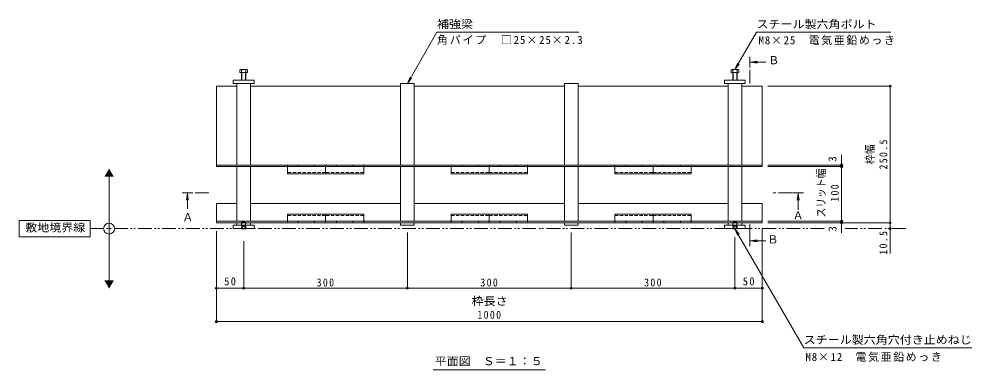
# Model space of a CAD drawing. Units: millimetres at full size, sheet at 1:5. Extents: x -1638 to 1950, y -1351 to 1333.
# Drawn here: x -1638 to 108, y 27 to 670 of the extents above; entities that cross this region are included whole.
import ezdxf
from ezdxf.enums import TextEntityAlignment as Align

# ---------------------------------------------------------------- set-up
doc = ezdxf.new("R2010")
doc.units = ezdxf.units.MM
doc.header["$LTSCALE"] = 5
doc.header["$PDMODE"] = 32
doc.header["$PDSIZE"] = 4
for name, pattern in [('CHAIN1', [8, 5, -1, 1, -1]), ('DASHED1', [1.8, 1.2, -0.6]), ('DOUBLE_CHAIN1', [8.8, 5, -1, 0.6, -0.6, 0.6, -1])]:
    doc.linetypes.add(name, pattern=pattern)
for name, color, linetype, lineweight in [('E-1_躯体', 7, 'Continuous', 5), ('E-3_寸法', 4, 'Continuous', 5), ('E-4_文字', 7, 'Continuous', 5), ('E-5_建具', 7, 'Continuous', 5), ('E-8_ハッチ', 7, 'Continuous', 5), ('E-9_記号', 2, 'Continuous', 5), ('E-A_インテリア', 7, 'Continuous', 5), ('E-B_衛生陶器', 134, 'Continuous', 5), ('E-C_鉄骨', 5, 'DASHED1', 5)]:
    doc.layers.add(name, color=color, linetype=linetype, lineweight=lineweight)
doc.styles.add('ＭＳ ゴシック', font='')
doc.styles.get('ＭＳ ゴシック').set_extended_font_data('MS Gothic')

msp = doc.modelspace()

# ---------------------------------------------------------------- linework, layer by layer
at = {"layer": 'E-1_躯体'}
msp.add_line((-1473.187, 186.279), (-1473.187, 386.279), dxfattribs=at)
at = {"layer": 'E-1_躯体', "color": 2, "linetype": 'DOUBLE_CHAIN1'}
msp.add_line((-1508.164, 286.279), (-162.253, 286.279), dxfattribs=at)
at = {"layer": 'E-1_躯体'}
msp.add_lwpolyline([(-1638.164, 271.279), (-1508.164, 271.279), (-1508.164, 301.279), (-1638.164, 301.279)], close=True, dxfattribs=at)
msp.add_circle((-1473.187, 286.279), 10, dxfattribs=at)
for points in [[(-1481.847, 381.279), (-1464.527, 381.279), (-1473.187, 396.279)], [(-1481.847, 191.279), (-1464.527, 191.279), (-1473.187, 176.279)]]:
    msp.add_solid(points, dxfattribs=at)
at = {"layer": 'E-3_寸法'}
for p, q in [((-1239.182, 547.279), (-1276.682, 547.279)), ((-1276.682, 547.279), (-1276.682, 399.779)), ((-939.182, 547.279), (-1214.182, 547.279)), ((-639.182, 547.279), (-914.182, 547.279)), ((-339.182, 547.279), (-614.182, 547.279)), ((-314.182, 547.279), (-276.682, 547.279)), ((-276.682, 399.779), (-276.682, 547.279)), ((-339.182, 402.779), (-1276.682, 402.779)), ((-339.182, 402.779), (-276.682, 402.779)), ((-1276.682, 399.779), (-276.682, 399.779)), ((-1276.682, 296.779), (-1276.682, 332.279)), ((-1276.682, 332.279), (-1239.182, 332.279)), ((-1214.182, 332.279), (-939.182, 332.279)), ((-914.182, 332.279), (-639.182, 332.279)), ((-614.182, 332.279), (-339.182, 332.279)), ((-314.182, 332.279), (-276.682, 332.279)), ((-276.682, 332.279), (-276.682, 296.779)), ((-1276.682, 299.779), (-276.682, 299.779)), ((-1276.682, 296.779), (-276.682, 296.779))]:
    msp.add_line(p, q, dxfattribs=at)
at = {"layer": 'E-4_文字'}
for p, q in [((-40.81, 547.279), (-266.682, 547.279)), ((-42.31, 547.279), (-42.31, 296.779)), ((-131.299, 421.244), (-131.299, 278.598)), ((-129.799, 402.779), (-266.682, 402.779)), ((-129.799, 399.779), (-266.682, 399.779)), ((-129.799, 299.779), (-266.682, 299.779)), ((-40.81, 296.779), (-266.682, 296.779)), ((-42.31, 296.779), (-42.31, 240.341)), ((-1276.682, 114.374), (-1276.682, 281.779)), ((-276.682, 114.374), (-276.682, 286.779)), ((-1226.682, 175.56), (-1226.682, 263.521)), ((-926.682, 175.56), (-926.682, 279.21)), ((-626.682, 175.56), (-626.682, 279.21)), ((-326.682, 175.56), (-326.682, 270.803)), ((-1276.682, 177.06), (-1226.682, 177.06)), ((-1226.682, 177.06), (-926.682, 177.06)), ((-926.682, 177.06), (-626.682, 177.06)), ((-626.682, 177.06), (-326.682, 177.06)), ((-326.682, 177.06), (-276.682, 177.06)), ((-1276.682, 115.874), (-276.682, 115.874))]:
    msp.add_line(p, q, dxfattribs=at)
for p in [(-42.31, 547.279), (-131.299, 402.779), (-131.299, 399.779), (-131.299, 299.779), (-131.299, 296.779), (-42.31, 296.779), (-42.31, 286.279), (-1276.682, 177.06), (-1226.682, 177.06), (-926.682, 177.06), (-626.682, 177.06), (-326.682, 177.06), (-276.682, 177.06), (-1276.682, 115.874), (-276.682, 115.874)]:
    msp.add_point(p, dxfattribs=at)
at = {"layer": 'E-5_建具'}
for p, q in [((-926.682, 552.279), (-872.549, 646.04)), ((-872.549, 646.04), (-612.768, 646.04)), ((-326.682, 577.579), (-287.156, 646.041)), ((-287.156, 646.041), (-40.782, 646.041)), ((-326.682, 577.579), (-321.899, 589.128)), ((-326.682, 577.579), (-319.073, 587.496)), ((-926.682, 552.279), (-921.899, 563.828)), ((-926.682, 552.279), (-919.073, 562.196)), ((-326.682, 285.764), (-200.757, 67.654)), ((-326.682, 285.764), (-321.899, 274.215)), ((-326.682, 285.764), (-319.073, 275.847)), ((-200.757, 67.654), (107.505, 67.654)), ((-879.364, 27.234), (-674, 27.234))]:
    msp.add_line(p, q, dxfattribs=at)
at = {"layer": 'E-5_建具', "color": 4, "linetype": 'CHAIN1'}
for p, q in [((-299.342, 552.279), (-299.342, 601.279)), ((-1290.42, 351.779), (-1329.688, 351.779)), ((-221.818, 351.779), (-261.818, 351.779)), ((-299.342, 294.301), (-299.342, 253.783))]:
    msp.add_line(p, q, dxfattribs=at)
at = {"layer": 'E-5_建具', "color": 4}
for p, q in [((-298.342, 591.279), (-285.949, 592.911)), ((-298.342, 591.279), (-285.949, 589.648)), ((-298.342, 591.279), (-270.342, 591.279)), ((-1329.688, 350.779), (-1331.32, 338.386)), ((-1329.688, 350.779), (-1328.057, 338.386)), ((-1329.688, 350.779), (-1329.688, 322.779)), ((-210.923, 350.779), (-212.555, 338.386)), ((-210.923, 350.779), (-209.292, 338.386)), ((-210.923, 350.779), (-210.923, 320.71)), ((-298.342, 263.783), (-285.949, 265.414)), ((-298.342, 263.783), (-270.342, 263.783)), ((-298.342, 263.783), (-285.949, 262.151))]:
    msp.add_line(p, q, dxfattribs=at)
at = {"layer": 'E-5_建具', "color": 2, "linetype": 'DOUBLE_CHAIN1'}
msp.add_line((-13.359, 286.279), (-124.912, 286.279), dxfattribs=at)
at = {"layer": 'E-5_建具', "color": 4}
for points in [[(-298.342, 601.279), (-300.342, 601.279), (-298.342, 581.279), (-300.342, 581.279)], [(-1319.688, 350.779), (-1319.688, 352.779), (-1339.688, 350.779), (-1339.688, 352.779)], [(-200.923, 352.779), (-220.923, 352.779), (-200.923, 350.779), (-220.923, 350.779)], [(-300.342, 253.783), (-298.342, 253.783), (-300.342, 273.783), (-298.342, 273.783)]]:
    msp.add_solid(points, dxfattribs=at)
at = {"layer": 'E-8_ハッチ'}
for p, q in [((-1245.682, 558.279), (-1245.682, 552.279)), ((-1207.682, 558.279), (-1245.682, 558.279)), ((-307.682, 558.279), (-345.682, 558.279)), ((-345.682, 558.279), (-345.682, 552.279)), ((-345.682, 552.279), (-307.682, 552.279)), ((-307.682, 552.279), (-307.682, 558.279)), ((-1245.682, 286.279), (-1245.682, 292.279)), ((-1207.682, 292.279), (-1245.682, 292.279)), ((-1207.682, 286.279), (-1245.682, 286.279)), ((-1207.682, 292.279), (-1207.682, 286.279)), ((-345.682, 286.279), (-345.682, 292.279)), ((-307.682, 292.279), (-345.682, 292.279))]:
    msp.add_line(p, q, dxfattribs=at)
for points in [[(-1245.682, 552.279), (-1207.682, 552.279), (-1207.682, 558.279)], [(-307.682, 292.279), (-307.682, 286.279), (-345.682, 286.279)]]:
    msp.add_lwpolyline(points, dxfattribs=at)
at = {"layer": 'E-9_記号'}
for p, q in [((-1233.882, 576.979), (-1233.882, 572.279)), ((-1220.819, 577.579), (-1232.019, 577.579)), ((-1230.682, 576.979), (-1230.682, 558.279)), ((-1222.682, 558.279), (-1222.682, 576.979)), ((-1219.482, 572.279), (-1219.482, 576.979)), ((-333.882, 576.979), (-333.882, 572.279)), ((-320.819, 577.579), (-332.019, 577.579)), ((-330.682, 576.979), (-330.682, 558.279)), ((-322.682, 558.279), (-322.682, 576.979)), ((-319.482, 572.279), (-319.482, 576.979)), ((-1233.882, 572.279), (-1219.482, 572.279)), ((-1229.982, 572.279), (-1229.982, 558.279)), ((-1223.382, 558.279), (-1223.382, 572.279)), ((-333.882, 572.279), (-319.482, 572.279)), ((-329.982, 572.279), (-329.982, 558.279)), ((-323.382, 558.279), (-323.382, 572.279)), ((-1229.982, 285.764), (-1230.498, 286.279)), ((-1229.982, 286.279), (-1229.982, 285.764)), ((-1229.982, 285.764), (-1223.382, 285.764)), ((-1223.382, 286.279), (-1223.382, 285.764)), ((-1222.867, 286.279), (-1223.382, 285.764)), ((-329.982, 285.764), (-330.498, 286.279)), ((-329.982, 286.279), (-329.982, 285.764)), ((-329.982, 285.764), (-323.382, 285.764)), ((-323.382, 286.279), (-323.382, 285.764)), ((-322.867, 286.279), (-323.382, 285.764))]:
    msp.add_line(p, q, dxfattribs=at)
at = {"layer": 'E-9_記号', "linetype": 'DASHED1'}
for p, q in [((-1229.982, 297.764), (-1230.682, 297.064)), ((-1230.682, 297.064), (-1230.682, 286.464)), ((-1230.682, 297.064), (-1222.682, 297.064)), ((-1229.982, 286.279), (-1229.982, 297.764)), ((-1229.982, 297.764), (-1223.382, 297.764)), ((-1223.382, 297.764), (-1223.382, 286.279)), ((-1222.682, 297.064), (-1223.382, 297.764)), ((-1222.682, 286.464), (-1222.682, 297.064)), ((-329.982, 297.764), (-330.682, 297.064)), ((-330.682, 297.064), (-330.682, 286.464)), ((-330.682, 297.064), (-322.682, 297.064)), ((-329.982, 286.279), (-329.982, 297.764)), ((-329.982, 297.764), (-323.382, 297.764)), ((-323.382, 297.764), (-323.382, 286.279)), ((-322.682, 297.064), (-323.382, 297.764)), ((-322.682, 286.464), (-322.682, 297.064)), ((-1230.682, 286.464), (-1222.682, 286.464)), ((-1230.682, 286.464), (-1230.498, 286.279)), ((-1229.182, 290.764), (-1226.682, 292.207)), ((-1229.182, 290.764), (-1224.182, 290.764)), ((-1229.182, 290.764), (-1229.182, 285.764)), ((-1228.682, 290.764), (-1228.682, 285.764)), ((-1224.182, 290.764), (-1226.682, 292.207)), ((-1224.682, 290.764), (-1224.682, 285.764)), ((-1224.182, 290.764), (-1224.182, 285.764)), ((-1222.682, 286.464), (-1222.867, 286.279)), ((-330.682, 286.464), (-322.682, 286.464)), ((-330.682, 286.464), (-330.498, 286.279)), ((-329.182, 290.764), (-326.682, 292.207)), ((-329.182, 290.764), (-324.182, 290.764)), ((-329.182, 290.764), (-329.182, 285.764)), ((-328.682, 290.764), (-328.682, 285.764)), ((-324.182, 290.764), (-326.682, 292.207)), ((-324.682, 290.764), (-324.682, 285.764)), ((-324.182, 290.764), (-324.182, 285.764)), ((-322.682, 286.464), (-322.867, 286.279))]:
    msp.add_line(p, q, dxfattribs=at)
at = {"layer": 'E-9_記号'}
for centre, radius, start, end in [((-1232.282, 575.204), 2.39, 47.9749, 132.0251), ((-1226.682, 564.171), 13.418, 72.65606, 107.34394), ((-1221.082, 575.204), 2.39, 47.9749, 132.0251), ((-332.282, 575.204), 2.39, 47.9749, 132.0251), ((-326.682, 564.171), 13.418, 72.65606, 107.34394), ((-321.082, 575.204), 2.39, 47.9749, 132.0251)]:
    msp.add_arc(centre, radius, start, end, dxfattribs=at)
at = {"layer": 'E-A_インテリア'}
for p, q in [((-1239.182, 399.779), (-1239.182, 299.779)), ((-1214.182, 399.779), (-1214.182, 299.779)), ((-939.182, 399.779), (-939.182, 299.779)), ((-914.182, 399.779), (-914.182, 299.779)), ((-639.182, 399.779), (-639.182, 299.779)), ((-614.182, 399.779), (-614.182, 299.779)), ((-339.182, 399.779), (-339.182, 299.779)), ((-314.182, 399.779), (-314.182, 299.779))]:
    msp.add_line(p, q, dxfattribs=at)
at = {"layer": 'E-B_衛生陶器'}
for p, q in [((-1239.182, 402.779), (-1239.182, 552.279)), ((-1214.182, 552.279), (-1214.182, 402.779)), ((-939.182, 552.279), (-914.182, 552.279)), ((-939.182, 402.779), (-939.182, 552.279)), ((-914.182, 552.279), (-914.182, 402.779)), ((-639.182, 552.279), (-614.182, 552.279)), ((-639.182, 402.779), (-639.182, 552.279)), ((-614.182, 552.279), (-614.182, 402.779)), ((-339.182, 402.779), (-339.182, 552.279)), ((-314.182, 552.279), (-314.182, 402.779)), ((-1239.182, 292.279), (-1239.182, 296.779)), ((-1214.182, 296.779), (-1214.182, 292.279)), ((-914.182, 296.779), (-914.182, 292.279)), ((-614.182, 296.779), (-614.182, 292.279)), ((-339.182, 292.279), (-339.182, 296.779)), ((-314.182, 292.279), (-314.182, 296.779))]:
    msp.add_line(p, q, dxfattribs=at)
for points in [[(-914.182, 292.279), (-939.182, 292.279), (-939.182, 296.779)], [(-614.182, 292.279), (-639.182, 292.279), (-639.182, 296.779)]]:
    msp.add_lwpolyline(points, dxfattribs=at)
at = {"layer": 'E-C_鉄骨'}
for p, q in [((-1146.682, 402.279), (-1146.682, 399.779)), ((-1146.182, 402.779), (-1127.182, 402.779)), ((-1126.682, 402.279), (-1126.682, 399.779)), ((-1096.682, 402.279), (-1096.682, 399.779)), ((-1077.182, 402.779), (-1096.182, 402.779)), ((-1076.682, 402.279), (-1076.682, 399.779)), ((-1076.182, 402.779), (-1057.182, 402.779)), ((-1056.682, 402.279), (-1056.682, 399.779)), ((-1026.682, 402.279), (-1026.682, 399.779)), ((-1007.182, 402.779), (-1026.182, 402.779)), ((-1006.682, 402.279), (-1006.682, 399.779)), ((-846.682, 402.279), (-846.682, 399.779)), ((-846.182, 402.779), (-827.182, 402.779)), ((-826.682, 402.279), (-826.682, 399.779)), ((-796.682, 402.279), (-796.682, 399.779)), ((-777.182, 402.779), (-796.182, 402.779)), ((-776.682, 402.279), (-776.682, 399.779)), ((-776.182, 402.779), (-757.182, 402.779)), ((-756.682, 402.279), (-756.682, 399.779)), ((-726.682, 402.279), (-726.682, 399.779)), ((-707.182, 402.779), (-726.182, 402.779)), ((-706.682, 402.279), (-706.682, 399.779)), ((-546.682, 402.279), (-546.682, 399.779)), ((-546.182, 402.779), (-527.182, 402.779)), ((-526.682, 402.279), (-526.682, 399.779)), ((-496.682, 402.279), (-496.682, 399.779)), ((-477.182, 402.779), (-496.182, 402.779)), ((-476.682, 402.279), (-476.682, 399.779)), ((-476.182, 402.779), (-457.182, 402.779)), ((-456.682, 402.279), (-456.682, 399.779)), ((-426.682, 402.279), (-426.682, 399.779)), ((-407.182, 402.779), (-426.182, 402.779)), ((-406.682, 402.279), (-406.682, 399.779)), ((-1126.682, 399.779), (-1096.682, 399.779)), ((-1056.682, 399.779), (-1026.682, 399.779)), ((-796.682, 399.779), (-826.682, 399.779)), ((-726.682, 399.779), (-756.682, 399.779)), ((-496.682, 399.779), (-526.682, 399.779)), ((-426.682, 399.779), (-456.682, 399.779)), ((-1146.682, 297.279), (-1146.682, 299.779)), ((-1146.182, 296.779), (-1127.182, 296.779)), ((-1096.682, 297.279), (-1096.682, 299.779)), ((-1077.182, 296.779), (-1096.182, 296.779)), ((-1076.682, 297.279), (-1076.682, 299.779)), ((-1076.182, 296.779), (-1057.182, 296.779)), ((-1056.682, 297.279), (-1056.682, 299.779)), ((-1056.682, 299.779), (-1026.682, 299.779)), ((-1026.682, 297.279), (-1026.682, 299.779)), ((-1007.182, 296.779), (-1026.182, 296.779)), ((-1006.682, 297.279), (-1006.682, 299.779)), ((-846.682, 297.279), (-846.682, 299.779)), ((-846.182, 296.779), (-827.182, 296.779)), ((-826.682, 297.279), (-826.682, 299.779)), ((-796.682, 299.779), (-826.682, 299.779)), ((-796.682, 297.279), (-796.682, 299.779)), ((-777.182, 296.779), (-796.182, 296.779)), ((-776.682, 297.279), (-776.682, 299.779)), ((-776.182, 296.779), (-757.182, 296.779)), ((-756.682, 297.279), (-756.682, 299.779)), ((-726.682, 299.779), (-756.682, 299.779)), ((-726.682, 297.279), (-726.682, 299.779)), ((-707.182, 296.779), (-726.182, 296.779)), ((-706.682, 297.279), (-706.682, 299.779)), ((-546.682, 297.279), (-546.682, 299.779)), ((-546.182, 296.779), (-527.182, 296.779)), ((-526.682, 297.279), (-526.682, 299.779)), ((-496.682, 299.779), (-526.682, 299.779)), ((-496.682, 297.279), (-496.682, 299.779)), ((-477.182, 296.779), (-496.182, 296.779)), ((-476.682, 297.279), (-476.682, 299.779)), ((-476.182, 296.779), (-457.182, 296.779)), ((-456.682, 297.279), (-456.682, 299.779)), ((-407.182, 296.779), (-426.182, 296.779)), ((-406.682, 297.279), (-406.682, 299.779))]:
    msp.add_line(p, q, dxfattribs=at)
at = {"layer": 'E-C_鉄骨', "linetype": 'Continuous'}
for p, q in [((-1146.682, 399.779), (-1146.682, 386.779)), ((-1076.682, 386.779), (-1146.682, 386.779)), ((-1076.682, 399.779), (-1076.682, 386.779)), ((-1006.682, 386.779), (-1076.682, 386.779)), ((-1006.682, 399.779), (-1006.682, 386.779)), ((-846.682, 399.779), (-846.682, 386.779)), ((-846.682, 386.779), (-776.682, 386.779)), ((-776.682, 399.779), (-776.682, 386.779)), ((-776.682, 386.779), (-706.682, 386.779)), ((-706.682, 399.779), (-706.682, 386.779)), ((-546.682, 399.779), (-546.682, 386.779)), ((-546.682, 386.779), (-476.682, 386.779)), ((-476.682, 399.779), (-476.682, 386.779)), ((-476.682, 386.779), (-406.682, 386.779)), ((-406.682, 399.779), (-406.682, 386.779)), ((-1076.682, 312.779), (-1146.682, 312.779)), ((-1146.682, 299.779), (-1146.682, 312.779)), ((-1006.682, 312.779), (-1076.682, 312.779)), ((-1076.682, 299.779), (-1076.682, 312.779)), ((-1006.682, 299.779), (-1006.682, 312.779)), ((-846.682, 312.779), (-776.682, 312.779)), ((-846.682, 299.779), (-846.682, 312.779)), ((-776.682, 312.779), (-706.682, 312.779)), ((-776.682, 299.779), (-776.682, 312.779)), ((-706.682, 299.779), (-706.682, 312.779)), ((-546.682, 312.779), (-476.682, 312.779)), ((-546.682, 299.779), (-546.682, 312.779)), ((-476.682, 312.779), (-406.682, 312.779)), ((-476.682, 299.779), (-476.682, 312.779)), ((-406.682, 299.779), (-406.682, 312.779))]:
    msp.add_line(p, q, dxfattribs=at)
at = {"layer": 'E-C_鉄骨'}
for points in [[(-1006.682, 389.079), (-1076.682, 389.079), (-1146.682, 389.079)], [(-846.682, 389.079), (-776.682, 389.079), (-706.682, 389.079)], [(-546.682, 389.079), (-476.682, 389.079), (-406.682, 389.079)], [(-1006.682, 310.479), (-1076.682, 310.479), (-1146.682, 310.479)], [(-1126.682, 297.279), (-1126.682, 299.779), (-1096.682, 299.779)], [(-846.682, 310.479), (-776.682, 310.479), (-706.682, 310.479)], [(-546.682, 310.479), (-476.682, 310.479), (-406.682, 310.479)], [(-426.682, 297.279), (-426.682, 299.779), (-456.682, 299.779)]]:
    msp.add_lwpolyline(points, dxfattribs=at)
for centre, start, end in [((-1146.182, 402.279), 90, 180), ((-1127.182, 402.279), 0, 90), ((-1096.182, 402.279), 90, 180), ((-1076.182, 402.279), 90, 180), ((-1057.182, 402.279), 0, 90), ((-1026.182, 402.279), 90, 180), ((-1007.182, 402.279), 0, 90), ((-846.182, 402.279), 90, 180), ((-827.182, 402.279), 0, 90), ((-796.182, 402.279), 90, 180), ((-777.182, 402.279), 0, 90), ((-757.182, 402.279), 0, 90), ((-726.182, 402.279), 90, 180), ((-707.182, 402.279), 0, 90), ((-546.182, 402.279), 90, 180), ((-527.182, 402.279), 0, 90), ((-496.182, 402.279), 90, 180), ((-477.182, 402.279), 0, 90), ((-457.182, 402.279), 0, 90), ((-426.182, 402.279), 90, 180), ((-407.182, 402.279), 0, 90), ((-1146.182, 297.279), 180, 270), ((-1127.182, 297.279), 270, 0), ((-1096.182, 297.279), 180, 270), ((-1076.182, 297.279), 180, 270), ((-1057.182, 297.279), 270, 0), ((-1026.182, 297.279), 180, 270), ((-1007.182, 297.279), 270, 0), ((-846.182, 297.279), 180, 270), ((-827.182, 297.279), 270, 0), ((-796.182, 297.279), 180, 270), ((-777.182, 297.279), 270, 0), ((-757.182, 297.279), 270, 0), ((-726.182, 297.279), 180, 270), ((-707.182, 297.279), 270, 0), ((-546.182, 297.279), 180, 270), ((-527.182, 297.279), 270, 0), ((-496.182, 297.279), 180, 270), ((-477.182, 297.279), 270, 0), ((-457.182, 297.279), 270, 0), ((-426.182, 297.279), 180, 270), ((-407.182, 297.279), 270, 0)]:
    msp.add_arc(centre, 0.5, start, end, dxfattribs=at)

# ---------------------------------------------------------------- texts
at = {"layer": 'E-1_躯体', "color": 2, "style": 'ＭＳ ゴシック', "width": 1.1}
msp.add_text('敷地境界線', height=14.66, dxfattribs=at).set_placement((-1626.742, 276.38), align=Align.BOTTOM_LEFT)
at = {"layer": 'E-4_文字', "color": 2, "style": 'ＭＳ ゴシック', "width": 0.9}
for s, p in [('枠幅', (-67.591, 404.279)), ('スリット幅', (-156.94, 306.583))]:
    msp.add_text(s, height=14.66, rotation=90, dxfattribs=at).set_placement(p, align=Align.BOTTOM_LEFT)
at = {"layer": 'E-4_文字', "color": 2, "style": 'ＭＳ ゴシック'}
for p in [(-136.299, 408.872), (-136.299, 280.847)]:
    msp.add_text('3', height=14.66, rotation=90, dxfattribs=at).set_placement(p, align=Align.BOTTOM_LEFT)
at = {"layer": 'E-4_文字', "color": 2, "style": 'ＭＳ ゴシック', "width": 1.1}
msp.add_text('枠長さ', height=14.66, dxfattribs=at).set_placement((-808.982, 141.628), align=Align.BOTTOM_LEFT)
at = {"layer": 'E-4_文字', "color": 2, "char_height": 14.66, "attachment_point": 7, "rotation": 90, "style": 'ＭＳ ゴシック'}
for s, insert in [('\\T1.28;\\W0.9;250.5', (-47.31, 394.529)), ('\\T1.27;\\W0.9;100', (-136.299, 335.529)), ('\\T1.28;\\W0.9;10.5', (-47.31, 238.447))]:
    msp.add_mtext(s, dxfattribs=dict(at, insert=insert))
at = {"layer": 'E-4_文字', "color": 2, "char_height": 14.66, "attachment_point": 7, "style": 'ＭＳ ゴシック'}
for s, insert in [('\\T1.27;\\W0.95;50', (-1262.307, 182.06)), ('\\T1.27;\\W0.9;300', (-1092.932, 180.06)), ('\\T1.27;\\W0.9;300', (-792.932, 180.06)), ('\\T1.27;\\W0.9;300', (-492.932, 180.06)), ('\\T1.27;\\W0.95;50', (-312.307, 182.06)), ('\\T1.28;\\W0.9;1000', (-798.557, 120.874))]:
    msp.add_mtext(s, dxfattribs=dict(at, insert=insert))
at = {"layer": 'E-5_建具', "color": 2, "style": 'ＭＳ ゴシック', "width": 1.1}
for s, p in [('補強梁', (-872.549, 649.04)), ('スチール製六角ボルト', (-287.156, 649.041)), ('スチール製六角穴付き止めねじ', (-200.757, 70.654)), ('平面図\u3000Ｓ＝１：５', (-876.682, 31.538))]:
    msp.add_text(s, height=14.66, dxfattribs=at).set_placement(p, align=Align.BOTTOM_LEFT)
at = {"layer": 'E-5_建具', "color": 2, "style": 'ＭＳ ゴシック'}
for s, p in [('Ｂ', (-265.653, 583.033)), ('Ａ', (-1339.011, 295.299)), ('Ａ', (-220.923, 298.574)), ('Ｂ', (-267.143, 254.675))]:
    msp.add_text(s, height=14.66, dxfattribs=at).set_placement(p, align=Align.BOTTOM_LEFT)
at = {"layer": 'E-5_建具', "color": 2, "char_height": 14.66, "attachment_point": 7, "style": 'ＭＳ ゴシック'}
for s, insert in [('\\T1.17;角パイプ\u3000□25×25×2.3', (-872.549, 623.04)), ('\\T1.15;M8×25\u3000電気亜鉛めっき', (-283.399, 622.366)), ('\\T1.15;M8×12\u3000電気亜鉛めっき', (-197.496, 41.881))]:
    msp.add_mtext(s, dxfattribs=dict(at, insert=insert))

doc.saveas('drawing.dxf')
